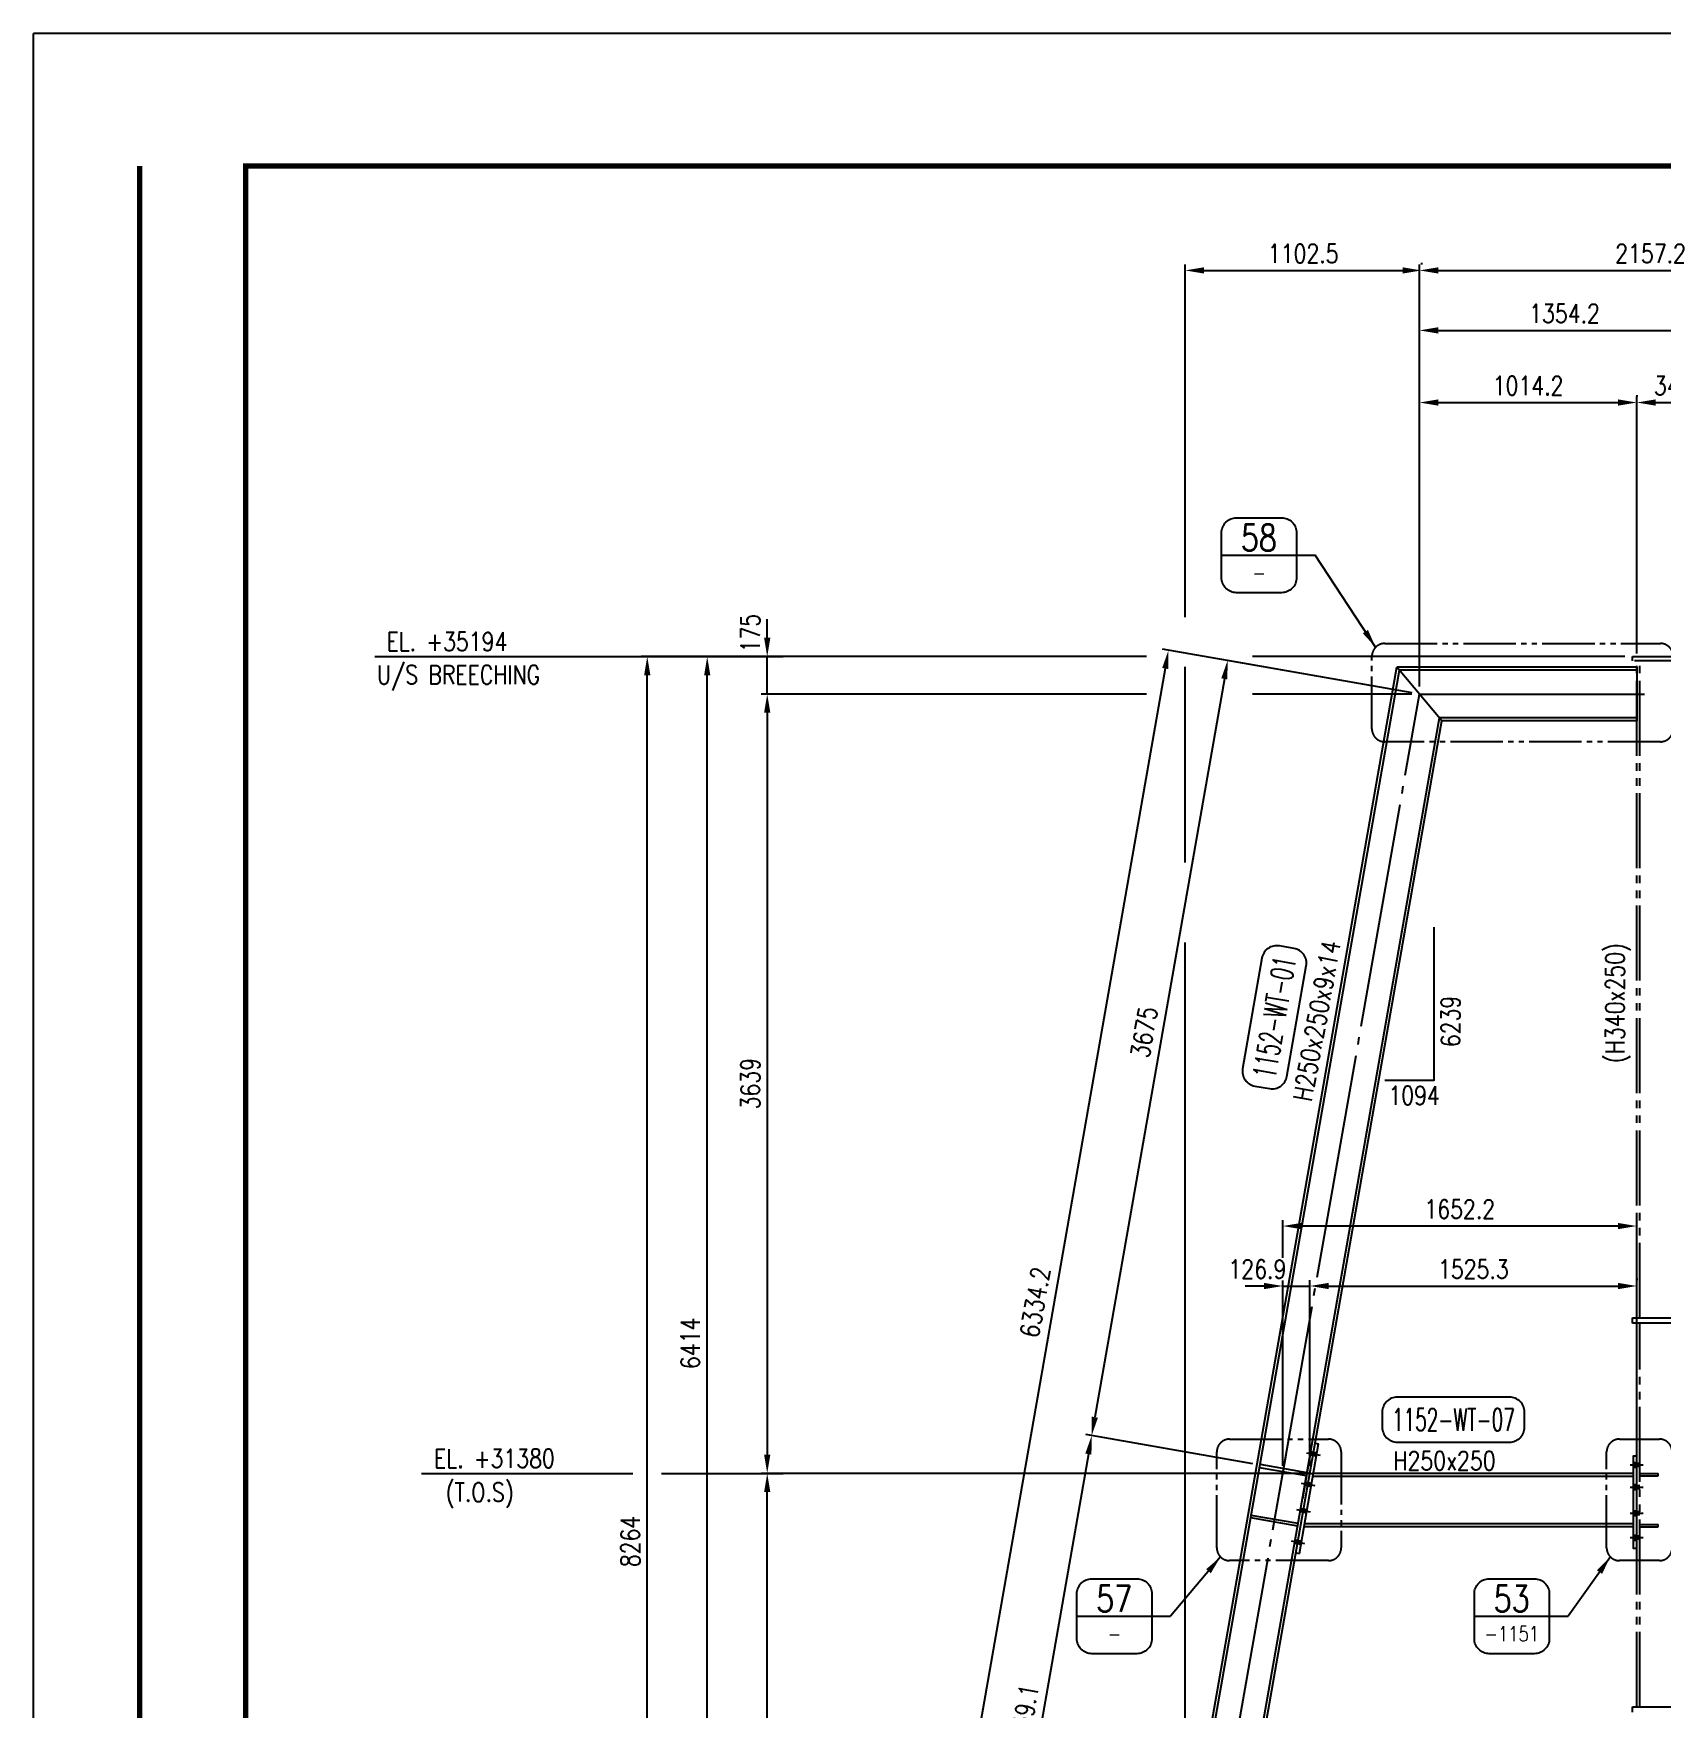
# Model space of a CAD drawing. Header units: millimetres. Extents: x 0 to 134087, y -49114 to 20834.
# Drawn here: x 62431 to 70035, y 13008 to 20834 of the extents above; entities that cross this region are included whole.
import ezdxf
from ezdxf.enums import TextEntityAlignment as Align

# ---------------------------------------------------------------- set-up
doc = ezdxf.new("R2010")
doc.units = ezdxf.units.MM
doc.header["$LTSCALE"] = 35
for name, pattern in [('JNK-CENTER', [34, 30, -1.5, 1, -1.5]), ('JNK-HIDDEN', [3, 2, -1]), ('JNK-PHANTOM', [15, 10, -1, 1, -1, 1, -1]), ('PH2', [15, 10, -1, 1, -1, 1, -1])]:
    doc.linetypes.add(name, pattern=pattern)
for name, color, linetype in [('CEN-R', 1, 'JNK-CENTER'), ('CON-G', 3, 'Continuous'), ('CON-W', 7, 'Continuous'), ('CON-Y', 2, 'Continuous'), ('det', 2, 'PH2'), ('Dim-W', 7, 'Continuous'), ('HID-Y', 2, 'JNK-HIDDEN'), ('PHA-M', 6, 'JNK-PHANTOM'), ('STL-OBJT', 7, 'Continuous')]:
    doc.layers.add(name, color=color, linetype=linetype)
doc.styles.add('SIMPLEX', font='simplex.shx', dxfattribs={"width": 0.8})
doc.dimstyles.new('DIM35', dxfattribs={"dimscale": 35, "dimtxt": 2.5, "dimasz": 2.5, "dimexe": 0.8, "dimexo": 1, "dimgap": 1, "dimtad": 1, "dimdec": 1, "dimdsep": 46, "dimtxsty": 'SIMPLEX', "dimcen": 0, "dimclrd": 7, "dimclre": 7, "dimclrt": 2, "dimadec": 1, "dimazin": 2, "dimtfac": 1, "dimtdec": 1, "dimtix": 1, "dimtmove": 2, "dimatfit": 2, "dimfxl": 1, "dimtfill": 1, "dimarcsym": 1})

# ---------------------------------------------------------------- blocks, each defined once
blk = doc.blocks.new('TITLE')
at = {"color": 7}
for p in [(841, 594.85), (0, 0)]:
    blk.add_line(p, (0, 594.85), dxfattribs=at)
at = {"color": 7, "const_width": 0.707}
for points in [[(14.15, 577.17), (14.15, 17.68)], [(823.32, 577.17), (27.94, 577.17)], [(28.29, 17.68), (28.29, 577.52)]]:
    blk.add_lwpolyline(points, dxfattribs=at)
blk = doc.blocks.new('*D682')
at = {"layer": 'DEFPOINTS', "color": 0, "transparency": 16777216}
for p in [(65855.8, 14110.5), (68425.8, 14110.5), (67601.6, 11510.5)]:
    blk.add_point(p, dxfattribs=at)
at = {"layer": 'Dim-W', "color": 7, "linetype": 'ByBlock', "lineweight": -2, "transparency": 16777216}
for p, q in [((68390.8, 14110.5), (65827.8, 14110.5)), ((65855.8, 11598), (65855.8, 14023)), ((67566.6, 11510.5), (65827.8, 11510.5))]:
    blk.add_line(p, q, dxfattribs=at)
at = {"layer": 'Dim-W', "color": 7, "transparency": 16777216}
for points in [[(65841.2, 14023), (65870.4, 14023), (65855.8, 14110.5)], [(65841.2, 11598), (65870.4, 11598), (65855.8, 11510.5)]]:
    blk.add_solid(points, dxfattribs=at)
at = {"layer": 'Dim-W', "color": 2, "transparency": 16777216, "insert": (65777, 12810.5), "char_height": 87.5, "attachment_point": 5, "rotation": 90, "style": 'SIMPLEX', "bg_fill": 3, "box_fill_scale": 1.1, "bg_fill_color": 256, "bg_fill_true_color": 13158600, "bg_fill_transparency": 0}
blk.add_mtext('2600', dxfattribs=at)
blk = doc.blocks.new('det-tag')
at = {"layer": 'CON-Y'}
blk.add_line((5, 0), (-5, 0), dxfattribs=at)
blk.add_lwpolyline([(-3, -5), (3, -5, 0.414214), (5, -3), (5, 3, 0.414214), (3, 5), (-3, 5, 0.414214), (-5, 3), (-5, -3, 0.414214)], format="xyb", close=True, dxfattribs=at)
at = {"layer": 'CON-G', "style": 'SIMPLEX', "width": 0.8}
blk.add_attdef('TAG', text='', height=3.5, dxfattribs=at).set_placement((0.02, 0.58), align=Align.CENTER)
at = {"layer": 'CON-Y', "style": 'SIMPLEX', "width": 0.8}
blk.add_attdef('-8888', text='', height=2, dxfattribs=at).set_placement((0, -3.34), align=Align.CENTER)
blk = doc.blocks.new('*D773')
at = {"color": 7, "linetype": 'ByBlock', "lineweight": -2, "transparency": 16777216}
for p, q in [((68900.4, 17784.5), (68900.4, 19755.5)), ((68987.9, 19727.5), (70970.1, 19727.5)), ((71057.6, 18434.1), (71057.6, 19532.9))]:
    blk.add_line(p, q, dxfattribs=at)
at = {"color": 7, "transparency": 16777216}
for points in [[(68987.9, 19742.1), (68987.9, 19712.9), (68900.4, 19727.5)], [(70970.1, 19742.1), (70970.1, 19712.9), (71057.6, 19727.5)]]:
    blk.add_solid(points, dxfattribs=at)
at = {"layer": 'DEFPOINTS', "color": 0, "transparency": 16777216}
for p in [(71057.6, 19727.5), (71057.6, 18399.1), (68900.4, 17749.5)]:
    blk.add_point(p, dxfattribs=at)
at = {"color": 2, "transparency": 16777216, "insert": (69979, 19806.3), "char_height": 87.5, "attachment_point": 5, "style": 'SIMPLEX', "bg_fill": 3, "box_fill_scale": 1.1, "bg_fill_color": 256, "bg_fill_true_color": 13158600, "bg_fill_transparency": 0}
blk.add_mtext('2157.2', dxfattribs=at)
blk = doc.blocks.new('*D774')
at = {"color": 7, "linetype": 'ByBlock', "lineweight": -2, "transparency": 16777216}
for p, q in [((67806.6, 18108.8), (67806.6, 19755.5)), ((67894.1, 19727.5), (68821.6, 19727.5)), ((68909.1, 19762.5), (68909.1, 19755.5)), ((67806.6, 16962.9), (67806.6, 17876.8)), ((67806.6, 11545.5), (67806.6, 16590.1))]:
    blk.add_line(p, q, dxfattribs=at)
at = {"color": 7, "transparency": 16777216}
for points in [[(67894.1, 19742.1), (67894.1, 19712.9), (67806.6, 19727.5)], [(68821.6, 19742.1), (68821.6, 19712.9), (68909.1, 19727.5)]]:
    blk.add_solid(points, dxfattribs=at)
at = {"layer": 'DEFPOINTS', "color": 0, "transparency": 16777216}
for p in [(68909.1, 19727.5), (68909.1, 19727.5), (67806.6, 11510.5)]:
    blk.add_point(p, dxfattribs=at)
at = {"color": 2, "transparency": 16777216, "insert": (68357.8, 19806.3), "char_height": 87.5, "attachment_point": 5, "style": 'SIMPLEX', "bg_fill": 3, "box_fill_scale": 1.1, "bg_fill_color": 256, "bg_fill_true_color": 13158600, "bg_fill_transparency": 0}
blk.add_mtext('1102.5', dxfattribs=at)
blk = doc.blocks.new('*D775')
at = {"color": 7, "linetype": 'ByBlock', "lineweight": -2, "transparency": 16777216}
for p, q in [((67626, 17924.5), (65547.8, 17924.5)), ((68744.9, 17924.5), (68120.6, 17924.5)), ((65575.8, 11598), (65575.8, 17837)), ((67531.6, 11510.5), (65547.8, 11510.5))]:
    blk.add_line(p, q, dxfattribs=at)
at = {"color": 7, "transparency": 16777216}
for points in [[(65561.2, 17837), (65590.4, 17837), (65575.8, 17924.5)], [(65561.2, 11598), (65590.4, 11598), (65575.8, 11510.5)]]:
    blk.add_solid(points, dxfattribs=at)
at = {"layer": 'DEFPOINTS', "color": 0, "transparency": 16777216}
for p in [(65575.8, 17924.5), (68779.9, 17924.5), (67566.6, 11510.5)]:
    blk.add_point(p, dxfattribs=at)
at = {"color": 2, "transparency": 16777216, "insert": (65497, 14717.5), "char_height": 87.5, "attachment_point": 5, "rotation": 90, "style": 'SIMPLEX', "bg_fill": 3, "box_fill_scale": 1.1, "bg_fill_color": 256, "bg_fill_true_color": 13158600, "bg_fill_transparency": 0}
blk.add_mtext('6414', dxfattribs=at)
blk = doc.blocks.new('*D776')
at = {"color": 7, "linetype": 'ByBlock', "lineweight": -2, "transparency": 16777216}
for p, q in [((67626, 17924.5), (65267.8, 17924.5)), ((68709.9, 17924.5), (68120.6, 17924.5)), ((65295.8, 9748), (65295.8, 17837)), ((66771.6, 9660.5), (65267.8, 9660.5))]:
    blk.add_line(p, q, dxfattribs=at)
at = {"color": 7, "transparency": 16777216}
for points in [[(65281.2, 17837), (65310.4, 17837), (65295.8, 17924.5)], [(65281.2, 9748), (65310.4, 9748), (65295.8, 9660.5)]]:
    blk.add_solid(points, dxfattribs=at)
at = {"layer": 'DEFPOINTS', "color": 0, "transparency": 16777216}
for p in [(65295.8, 17924.5), (68744.9, 17924.5), (66806.6, 9660.5)]:
    blk.add_point(p, dxfattribs=at)
at = {"color": 2, "transparency": 16777216, "insert": (65217, 13792.5), "char_height": 87.5, "attachment_point": 5, "rotation": 90, "style": 'SIMPLEX', "bg_fill": 3, "box_fill_scale": 1.1, "bg_fill_color": 256, "bg_fill_true_color": 13158600, "bg_fill_transparency": 0}
blk.add_mtext('8264', dxfattribs=at)
blk = doc.blocks.new('DUCT-TAG')
at = {"layer": 'CON-G'}
blk.add_lwpolyline([(-9.49, -1), (-9.49, 1, -0.414214), (-7.49, 3), (7.49, 3, -0.414214), (9.49, 1), (9.49, -1, -0.414214), (7.49, -3), (-7.49, -3, -0.414214)], format="xyb", close=True, dxfattribs=at)
at = {"layer": 'CON-G', "style": 'SIMPLEX', "width": 1.246304}
blk.add_attdef('NAME', text='', height=3, dxfattribs=at).set_placement((-8.19, -1.5), (8.19, -1.5), align=Align.FIT)
at = {"layer": 'CON-Y', "style": 'SIMPLEX'}
blk.add_attdef('ELEVATION', text='', height=2, dxfattribs=at).set_placement((0, -6.02), align=Align.CENTER)
blk = doc.blocks.new('*D704')
at = {"color": 7, "linetype": 'ByBlock', "lineweight": -2, "transparency": 16777216}
for p, q in [((68900.4, 17784.5), (68900.4, 19475.5)), ((68987.9, 19447.5), (70167.1, 19447.5)), ((70254.6, 17988.1), (70254.6, 19475.5))]:
    blk.add_line(p, q, dxfattribs=at)
at = {"color": 7, "transparency": 16777216}
for points in [[(68987.9, 19462.1), (68987.9, 19432.9), (68900.4, 19447.5)], [(70167.1, 19462.1), (70167.1, 19432.9), (70254.6, 19447.5)]]:
    blk.add_solid(points, dxfattribs=at)
at = {"layer": 'DEFPOINTS', "color": 0, "transparency": 16777216}
for p in [(70254.6, 19447.5), (70254.6, 17953.1), (68900.4, 17749.5)]:
    blk.add_point(p, dxfattribs=at)
at = {"color": 2, "transparency": 16777216, "insert": (69577.5, 19526.3), "char_height": 87.5, "attachment_point": 5, "style": 'SIMPLEX', "bg_fill": 3, "box_fill_scale": 1.1, "bg_fill_color": 256, "bg_fill_true_color": 13158600, "bg_fill_transparency": 0}
blk.add_mtext('1354.2', dxfattribs=at)
blk = doc.blocks.new('*D705')
at = {"color": 7, "linetype": 'ByBlock', "lineweight": -2, "transparency": 16777216}
for p, q in [((69914.6, 17939.5), (69914.6, 19138.7)), ((70002.1, 19110.7), (70167.1, 19110.7)), ((70254.6, 19145.7), (70254.6, 19138.7))]:
    blk.add_line(p, q, dxfattribs=at)
at = {"color": 7, "transparency": 16777216}
for points in [[(70002.1, 19125.3), (70002.1, 19096.1), (69914.6, 19110.7)], [(70167.1, 19125.3), (70167.1, 19096.1), (70254.6, 19110.7)]]:
    blk.add_solid(points, dxfattribs=at)
at = {"layer": 'DEFPOINTS', "color": 0, "transparency": 16777216}
for p in [(70254.6, 19110.7), (70254.6, 19110.7), (69914.6, 17904.5)]:
    blk.add_point(p, dxfattribs=at)
at = {"color": 2, "transparency": 16777216, "insert": (70084.6, 19189.5), "char_height": 87.5, "attachment_point": 5, "style": 'SIMPLEX', "bg_fill": 3, "box_fill_scale": 1.1, "bg_fill_color": 256, "bg_fill_true_color": 13158600, "bg_fill_transparency": 0}
blk.add_mtext('340', dxfattribs=at)
blk = doc.blocks.new('*D706')
at = {"color": 7, "linetype": 'ByBlock', "lineweight": -2, "transparency": 16777216}
for p, q in [((68900.4, 17784.5), (68900.4, 19138.7)), ((68987.9, 19110.7), (69827.1, 19110.7)), ((69914.6, 19145.7), (69914.6, 19138.7))]:
    blk.add_line(p, q, dxfattribs=at)
at = {"color": 7, "transparency": 16777216}
for points in [[(68987.9, 19125.3), (68987.9, 19096.1), (68900.4, 19110.7)], [(69827.1, 19125.3), (69827.1, 19096.1), (69914.6, 19110.7)]]:
    blk.add_solid(points, dxfattribs=at)
at = {"layer": 'DEFPOINTS', "color": 0, "transparency": 16777216}
for p in [(69914.6, 19110.7), (69914.6, 19110.7), (68900.4, 17749.5)]:
    blk.add_point(p, dxfattribs=at)
at = {"color": 2, "transparency": 16777216, "insert": (69407.5, 19189.5), "char_height": 87.5, "attachment_point": 5, "style": 'SIMPLEX', "bg_fill": 3, "box_fill_scale": 1.1, "bg_fill_color": 256, "bg_fill_true_color": 13158600, "bg_fill_transparency": 0}
blk.add_mtext('1014.2', dxfattribs=at)
blk = doc.blocks.new('*D710')
at = {"color": 7, "linetype": 'ByBlock', "lineweight": -2, "transparency": 16777216}
for p, q in [((68865.9, 17755.6), (67701.3, 17959.7)), ((67713.8, 17868.7), (66650.2, 11802.1)), ((67772.1, 11516.6), (66607.5, 11720.7))]:
    blk.add_line(p, q, dxfattribs=at)
at = {"color": 7, "transparency": 16777216}
for points in [[(67699.4, 17871.2), (67728.1, 17866.2), (67728.9, 17954.9)], [(66635.8, 11804.6), (66664.6, 11799.6), (66635.1, 11715.9)]]:
    blk.add_solid(points, dxfattribs=at)
at = {"layer": 'DEFPOINTS', "color": 0, "transparency": 16777216}
for p in [(68900.4, 17749.5), (66635.1, 11715.9), (67806.6, 11510.5)]:
    blk.add_point(p, dxfattribs=at)
at = {"color": 2, "transparency": 16777216, "insert": (67106.7, 14909.6), "char_height": 87.5, "attachment_point": 5, "rotation": 80.05635, "style": 'SIMPLEX', "bg_fill": 3, "box_fill_scale": 1.1, "bg_fill_color": 256, "bg_fill_true_color": 13158600, "bg_fill_transparency": 0}
blk.add_mtext('6334.2', dxfattribs=at)
blk = doc.blocks.new('*D711')
at = {"color": 7, "linetype": 'ByBlock', "lineweight": -2, "transparency": 16777216}
for p, q in [((68121.9, 14154.9), (67342.5, 14291.5)), ((67355, 14200.5), (66926, 11753.7)), ((67167.8, 11622.5), (66883.3, 11672.4))]:
    blk.add_line(p, q, dxfattribs=at)
at = {"color": 7, "transparency": 16777216}
for points in [[(67340.6, 14203), (67369.3, 14198), (67370.1, 14286.7)], [(66911.6, 11756.2), (66940.4, 11751.2), (66910.9, 11667.5)]]:
    blk.add_solid(points, dxfattribs=at)
at = {"layer": 'DEFPOINTS', "color": 0, "transparency": 16777216}
for p in [(68156.4, 14148.9), (66910.9, 11667.5), (67202.3, 11616.5)]:
    blk.add_point(p, dxfattribs=at)
at = {"color": 2, "transparency": 16777216, "insert": (67051.7, 12962), "char_height": 87.5, "attachment_point": 5, "rotation": 80.05635, "style": 'SIMPLEX', "bg_fill": 3, "box_fill_scale": 1.1, "bg_fill_color": 256, "bg_fill_true_color": 13158600, "bg_fill_transparency": 0}
blk.add_mtext('2659.1', dxfattribs=at)
blk = doc.blocks.new('*D712')
at = {"color": 7, "linetype": 'ByBlock', "lineweight": -2, "transparency": 16777216}
for p, q in [((68865.9, 17755.6), (67977.1, 17911.4)), ((67989.6, 17820.4), (67385.2, 14372.9)), ((68087.5, 14160.9), (67342.5, 14291.5))]:
    blk.add_line(p, q, dxfattribs=at)
at = {"color": 7, "transparency": 16777216}
for points in [[(67975.2, 17822.9), (68003.9, 17817.8), (68004.7, 17906.5)], [(67370.8, 14375.4), (67399.5, 14370.4), (67370.1, 14286.7)]]:
    blk.add_solid(points, dxfattribs=at)
at = {"layer": 'DEFPOINTS', "color": 0, "transparency": 16777216}
for p in [(68900.4, 17749.5), (67370.1, 14286.7), (68121.9, 14154.9)]:
    blk.add_point(p, dxfattribs=at)
at = {"color": 2, "transparency": 16777216, "insert": (67615.1, 16170.5), "char_height": 87.5, "attachment_point": 5, "rotation": 80.05635, "style": 'SIMPLEX', "bg_fill": 3, "box_fill_scale": 1.1, "bg_fill_color": 256, "bg_fill_true_color": 13158600, "bg_fill_transparency": 0}
blk.add_mtext('3675', dxfattribs=at)
blk = doc.blocks.new('A$C26C762BA')
at = {"layer": 'CEN-R'}
for p, q in [((-53, 140), (162, 140)), ((-53, -224), (162, -224)), ((-53, -651), (162, -651)), ((-53, -1050), (162, -1050))]:
    blk.add_line(p, q, dxfattribs=at)
at = {"layer": 'CON-G'}
blk.add_line((0, 0), (-815, 0), dxfattribs=at)
blk.add_lwpolyline([(56, 280), (0, 280), (0, -1225), (56, -1225)], close=True, dxfattribs=at)
at = {"layer": 'Dim-W', "const_width": 80.5}
for points in [[(0, 140), (108, 140)], [(0, -224), (108, -224)], [(0, -651), (108, -651)], [(0, -1050), (108, -1050)]]:
    blk.add_lwpolyline(points, dxfattribs=at)
at = {"layer": 'HID-Y'}
for p, q in [((0, 180), (108, 180)), ((0, 100), (108, 100)), ((0, -184), (108, -184)), ((0, -264), (108, -264)), ((0, -611), (108, -611)), ((0, -691), (108, -691)), ((0, -1010), (108, -1010)), ((0, -1090), (108, -1090))]:
    blk.add_line(p, q, dxfattribs=at)
blk = doc.blocks.new('A$C291C6072')
for q in [(-48, 8), (52, 0)]:
    blk.add_line((0, 0), q)
at = {"layer": 'CEN-R'}
for p, q in [((-55, 338), (165, 300)), ((-142, -160), (78, -198)), ((-218, -590), (2, -629)), ((-308, -1105), (-88, -1144))]:
    blk.add_line(p, q, dxfattribs=at)
at = {"layer": 'CON-G'}
for p, q in [((-172, -1307), (141, 481)), ((10, 340), (-123, -418)), ((86, 491), (141, 481)), ((-227, -1297), (-172, -1307))]:
    blk.add_line(p, q, dxfattribs=at)
at = {"layer": 'Dim-W', "const_width": 80.5}
for points in [[(111, 309), (8, 327)], [(24, -189), (-80, -170)], [(-52, -620), (-155, -601)], [(-142, -1134), (-245, -1116)]]:
    blk.add_lwpolyline(points, dxfattribs=at)
blk = doc.blocks.new('*D716')
at = {"color": 7, "linetype": 'ByBlock', "lineweight": -2, "transparency": 16777216}
for p, q in [((68262.4, 14145.5), (68262.4, 15293.3)), ((69827.1, 15265.3), (68349.9, 15265.3)), ((69914.6, 14180.5), (69914.6, 15293.3))]:
    blk.add_line(p, q, dxfattribs=at)
at = {"color": 7, "transparency": 16777216}
for points in [[(68349.9, 15279.9), (68349.9, 15250.7), (68262.4, 15265.3)], [(69827.1, 15279.9), (69827.1, 15250.7), (69914.6, 15265.3)]]:
    blk.add_solid(points, dxfattribs=at)
at = {"layer": 'DEFPOINTS', "color": 0, "transparency": 16777216}
for p in [(68262.4, 15265.3), (68262.4, 14110.5), (69914.6, 14145.5)]:
    blk.add_point(p, dxfattribs=at)
at = {"color": 2, "transparency": 16777216, "insert": (69088.5, 15344.1), "char_height": 87.5, "attachment_point": 5, "style": 'SIMPLEX', "bg_fill": 3, "box_fill_scale": 1.1, "bg_fill_color": 256, "bg_fill_true_color": 13158600, "bg_fill_transparency": 0}
blk.add_mtext('1652.2', dxfattribs=at)
blk = doc.blocks.new('*D717')
at = {"color": 7, "linetype": 'ByBlock', "lineweight": -2, "transparency": 16777216}
for p, q in [((68174.9, 14985.3), (68087.4, 14985.3)), ((68262.4, 14145.5), (68262.4, 15013.3)), ((68389.3, 14145.5), (68389.3, 15013.3)), ((68476.8, 14985.3), (68564.3, 14985.3))]:
    blk.add_line(p, q, dxfattribs=at)
at = {"color": 7, "transparency": 16777216}
blk.add_solid([(68476.8, 14999.9), (68476.8, 14970.7), (68389.3, 14985.3)], dxfattribs=at)
at = {"layer": 'DEFPOINTS', "color": 0, "transparency": 16777216}
for p in [(68389.3, 14985.3), (68262.4, 14110.5), (68389.3, 14110.5)]:
    blk.add_point(p, dxfattribs=at)
at = {"color": 2, "transparency": 16777216, "insert": (68143.8, 15064.1), "char_height": 87.5, "attachment_point": 5, "style": 'SIMPLEX', "bg_fill": 3, "box_fill_scale": 1.1, "bg_fill_color": 256, "bg_fill_true_color": 13158600, "bg_fill_transparency": 0}
blk.add_mtext('126.9', dxfattribs=at)
at = {"color": 7, "linetype": 'ByBlock', "lineweight": -2, "transparency": 16777216}
blk.add_line((68262.4, 14985.3), (68389.3, 14985.3), dxfattribs=at)
at = {"color": 7, "transparency": 16777216}
blk.add_solid([(68174.9, 14999.9), (68174.9, 14970.7), (68262.4, 14985.3)], dxfattribs=at)
blk = doc.blocks.new('*D718')
at = {"color": 7, "linetype": 'ByBlock', "lineweight": -2, "transparency": 16777216}
for p, q in [((68389.3, 14145.5), (68389.3, 15013.3)), ((68476.8, 14985.3), (69827.1, 14985.3)), ((69914.6, 15020.3), (69914.6, 15013.3))]:
    blk.add_line(p, q, dxfattribs=at)
at = {"color": 7, "transparency": 16777216}
for points in [[(68476.8, 14999.9), (68476.8, 14970.7), (68389.3, 14985.3)], [(69827.1, 14999.9), (69827.1, 14970.7), (69914.6, 14985.3)]]:
    blk.add_solid(points, dxfattribs=at)
at = {"layer": 'DEFPOINTS', "color": 0, "transparency": 16777216}
for p in [(69914.6, 14985.3), (69914.6, 14985.3), (68389.3, 14110.5)]:
    blk.add_point(p, dxfattribs=at)
at = {"color": 2, "transparency": 16777216, "insert": (69151.9, 15064.1), "char_height": 87.5, "attachment_point": 5, "style": 'SIMPLEX', "bg_fill": 3, "box_fill_scale": 1.1, "bg_fill_color": 256, "bg_fill_true_color": 13158600, "bg_fill_transparency": 0}
blk.add_mtext('1525.3', dxfattribs=at)
blk = doc.blocks.new('*D777')
at = {"color": 7, "linetype": 'ByBlock', "lineweight": -2, "transparency": 16777216}
for p, q in [((67626, 17749.5), (65827.8, 17749.5)), ((68865.4, 17749.5), (68120.6, 17749.5)), ((65855.8, 17662), (65855.8, 14198)), ((65820.8, 14110.5), (65827.8, 14110.5))]:
    blk.add_line(p, q, dxfattribs=at)
at = {"color": 7, "transparency": 16777216}
for points in [[(65841.2, 17662), (65870.4, 17662), (65855.8, 17749.5)], [(65841.2, 14198), (65870.4, 14198), (65855.8, 14110.5)]]:
    blk.add_solid(points, dxfattribs=at)
at = {"layer": 'DEFPOINTS', "color": 0, "transparency": 16777216}
for p in [(68900.4, 17749.5), (65855.8, 14110.5), (65855.8, 14110.5)]:
    blk.add_point(p, dxfattribs=at)
at = {"color": 2, "transparency": 16777216, "insert": (65777, 15930), "char_height": 87.5, "attachment_point": 5, "rotation": 90, "style": 'SIMPLEX', "bg_fill": 3, "box_fill_scale": 1.1, "bg_fill_color": 256, "bg_fill_true_color": 13158600, "bg_fill_transparency": 0}
blk.add_mtext('3639', dxfattribs=at)
blk = doc.blocks.new('*D778')
at = {"color": 7, "linetype": 'ByBlock', "lineweight": -2, "transparency": 16777216}
for p, q in [((65855.8, 18012), (65855.8, 18099.5)), ((67626, 17924.5), (65827.8, 17924.5)), ((69859.6, 17924.5), (68120.6, 17924.5)), ((67626, 17749.5), (65827.8, 17749.5)), ((68865.4, 17749.5), (68120.6, 17749.5)), ((65855.8, 17662), (65855.8, 17574.5))]:
    blk.add_line(p, q, dxfattribs=at)
at = {"color": 7, "transparency": 16777216}
blk.add_solid([(65841.2, 17662), (65870.4, 17662), (65855.8, 17749.5)], dxfattribs=at)
at = {"layer": 'DEFPOINTS', "color": 0, "transparency": 16777216}
for p in [(69894.6, 17924.5), (68900.4, 17749.5)]:
    blk.add_point(p, dxfattribs=at)
at = {"color": 2, "transparency": 16777216, "insert": (65777, 18033.9), "char_height": 87.5, "attachment_point": 5, "rotation": 90, "style": 'SIMPLEX', "bg_fill": 3, "box_fill_scale": 1.1, "bg_fill_color": 256, "bg_fill_true_color": 13158600, "bg_fill_transparency": 0}
blk.add_mtext('175', dxfattribs=at)
at = {"color": 7, "linetype": 'ByBlock', "lineweight": -2, "transparency": 16777216}
blk.add_line((65855.8, 17749.5), (65855.8, 17924.5), dxfattribs=at)
at = {"color": 7, "transparency": 16777216}
blk.add_solid([(65841.2, 18012), (65870.4, 18012), (65855.8, 17924.5)], dxfattribs=at)
at = {"layer": 'DEFPOINTS', "color": 0, "transparency": 16777216}
blk.add_point((65855.8, 17924.5), dxfattribs=at)
blk = doc.blocks.new('A$C3FE727CB')
at = {"layer": 'PHA-M'}
for p, q in [((-1163, 8264), (-803, 8264)), ((-1163, 8244), (-1163, 8264)), ((-803, 8244), (-1163, 8244)), ((-1143, 5176), (-1143, 8244)), ((-1129, 5176), (-1129, 8244)), ((-1103, 8264), (1143, 8264)), ((-1163, 5151), (-1163, 5176)), ((-1163, 5176), (-803, 5176)), ((-878, 5151), (-1163, 5151)), ((-1143, 3360), (-1143, 5151)), ((-1129, 3360), (-1129, 5151)), ((-1163, 3360), (-803, 3360)), ((-1163, 3335), (-1163, 3360))]:
    blk.add_line(p, q, dxfattribs=at)

msp = doc.modelspace()

# ---------------------------------------------------------------- linework, layer by layer
at = {"layer": 'CON-G'}
for p, q in [((69914.5727, 17638.5162), (68993.584, 17638.5162)), ((69914.5727, 17624.5162), (69005.3431, 17624.5162))]:
    msp.add_line(p, q, dxfattribs=at)
at = {"layer": 'det', "ltscale": 0.7}
msp.add_lwpolyline([(69773.8885, 13763.1117), (69773.8885, 14210.4, -0.414213562), (69833.8885, 14270.4), (70019.986, 14270.4, -0.414213562), (70079.986, 14210.4), (70079.986, 13763.1117, -0.414213562), (70019.986, 13703.1117), (69833.8885, 13703.1117, -0.414213562)], format="xyb", close=True, dxfattribs=at)
at = {"layer": 'Dim-W'}
for p, q in [((64024.4551, 17924.5162), (65929.9008, 17924.5162)), ((64242.7694, 14110.5162), (65228.93, 14110.5162))]:
    msp.add_line(p, q, dxfattribs=at)
at = {"layer": 'PHA-M'}
for p, q in [((70014.5727, 14098.5162), (70014.5727, 14110.5162)), ((69928.5727, 13872.5162), (70014.5727, 13872.5162)), ((69928.5727, 13860.5162), (70014.5727, 13860.5162)), ((70014.5727, 13860.5162), (70014.5727, 13872.5162))]:
    msp.add_line(p, q, dxfattribs=at)
at = {"layer": 'STL-OBJT'}
msp.add_line((69506.4256, 13443.3947), (69593.9256, 13443.3947), dxfattribs=at)

# ---------------------------------------------------------------- block references
at = {"linetype": 'ByBlock', "xscale": 34.99999999649994, "yscale": 34.99999999649994, "zscale": 34.99999999649994}
msp.add_blockref('TITLE', (62431.2031, 13.8326), dxfattribs=at)
at = {"xscale": 0.2857142857142857, "yscale": 0.2857142857142857, "zscale": 0.2857142857142857}
msp.add_blockref('A$C26C762BA', (69898.5727, 14110.5162), dxfattribs=at)
at = {"layer": 'STL-OBJT'}
ref = msp.add_blockref('det-tag', (69331.4256, 13443.3947), dxfattribs=dict(at, xscale=-35, yscale=35, zscale=35))
ref.add_attrib('TAG', '53', dxfattribs={"layer": 'CON-G', "height": 122.5, "style": 'SIMPLEX', "width": 0.8}).set_placement((69330.6089, 13463.6947), align=Align.CENTER)
ref.add_attrib('-8888', '-1151', dxfattribs={"layer": 'CON-Y', "height": 70, "style": 'SIMPLEX', "width": 0.8}).set_placement((69331.4256, 13326.4947), align=Align.CENTER)

# ---------------------------------------------------------------- texts
at = {"layer": 'CON-W', "color": 2, "style": 'SIMPLEX', "width": 0.8}
msp.add_text('(H340x250)', height=87.5, rotation=90, dxfattribs=at).set_placement((69856.6702, 16306.7643, 0), align=Align.CENTER)
at = {"layer": 'CON-Y', "style": 'SIMPLEX', "width": 0.8}
for s, p in [('EL. +35194', (64078.8537, 17950.6281)), ('U/S BREECHING', (64034.1552, 17795.7339)), ('EL. +31380', (64300.5013, 14136.6281)), ('H250x250', (68778.665, 14125.6985)), ('(T.O.S)', (64354.8879, 13978.6327))]:
    msp.add_text(s, height=87.5, dxfattribs=at).set_placement(p)
for s, rotation, p in [('H250x250x9x14', 79.56707195, (68395.1155, 15843.348)), ('6239', 90, (69089.2629, 16100.6028))]:
    msp.add_text(s, height=87.5, rotation=rotation, dxfattribs=at).set_placement(p)

# ---------------------------------------------------------------- leaders
at = {"layer": 'CON-W'}
msp.add_leader([(69791.4621, 13720.6853), (69593.9256, 13443.3947)], dimstyle='DIM35', override={"dimgap": 1, "dimtad": 0}, dxfattribs=at)

# ---------------------------------------------------------------- next in the draw order: dimensions: what is measured, and where the dimension line sits
at = {"layer": 'Dim-W'}
dim = msp.add_linear_dim(base=(65855.7999, 14110.5162), p1=(67601.5727, 11510.5162), p2=(68425.7536, 14110.5162), angle=90, dimstyle='DIM35', dxfattribs=at)
dim.commit()
dim.dimension.update_dxf_attribs({"geometry": '*D682', "text_midpoint": (65777.0499, 12810.5162)})

# ---------------------------------------------------------------- next in the draw order: linework, layer by layer
at = {"layer": 'CEN-R'}
msp.add_line((67806.5727, 11510.5162), (68900.3509, 17749.5162), dxfattribs=at)
at = {"layer": 'CON-G'}
for p, q in [((67682.4713, 11526.5162), (68795.3586, 17874.5162)), ((67696.6848, 11526.5162), (68807.1177, 17860.5162)), ((67922.0706, 11526.5162), (68993.584, 17638.5162)), ((67936.2841, 11526.5162), (69005.3431, 17624.5162)), ((69898.5727, 14096.5162), (68405.1132, 14096.5162)), ((69898.5727, 14110.5162), (68407.5675, 14110.5162)), ((69898.5727, 13860.5162), (68363.7393, 13860.5162)), ((69898.5727, 13874.5162), (68366.1937, 13874.5162))]:
    msp.add_line(p, q, dxfattribs=at)
at = {"layer": 'det', "ltscale": 0.7}
msp.add_lwpolyline([(67954.1724, 13763.1117), (67954.1724, 14210.4, -0.414213562), (68014.1724, 14270.4), (68475.1453, 14270.4, -0.414213562), (68535.1453, 14210.4), (68535.1453, 13763.1117, -0.414213562), (68475.1453, 13703.1117), (68014.1724, 13703.1117, -0.414213562)], format="xyb", close=True, dxfattribs=at)
at = {"layer": 'Dim-W'}
msp.add_line((65362.6699, 14110.5162), (65929.9008, 14110.5162), dxfattribs=at)

# ---------------------------------------------------------------- next in the draw order: dimensions: what is measured, and where the dimension line sits
dim = msp.add_linear_dim(base=(71057.5727, 19727.5242), p1=(68900.3509, 17749.5162), p2=(71057.5727, 18399.0732), dimstyle='DIM35')
dim.commit()
dim.dimension.update_dxf_attribs({"geometry": '*D773', "text_midpoint": (69978.9618, 19806.2742)})

# ---------------------------------------------------------------- next in the draw order: dimensions: what is measured, and where the dimension line sits
dim = msp.add_linear_dim(base=(68909.1165, 19727.5242), p1=(67806.5727, 11510.5162), p2=(68909.1165, 19727.5242), dimstyle='DIM35')
dim.commit()
dim.dimension.update_dxf_attribs({"geometry": '*D774', "text_midpoint": (68357.8446, 19806.2742)})

# ---------------------------------------------------------------- next in the draw order: linework, layer by layer
at = {"layer": 'STL-OBJT'}
msp.add_line((68326.5387, 18397.6567), (68414.0387, 18397.6567), dxfattribs=at)

# ---------------------------------------------------------------- next in the draw order: block references
ref = msp.add_blockref('det-tag', (68151.5387, 18397.6567), dxfattribs=dict(at, xscale=-35, yscale=35, zscale=35))
ref.add_attrib('TAG', '58', dxfattribs={"layer": 'CON-G', "height": 122.5, "style": 'SIMPLEX', "width": 0.8}).set_placement((68150.722, 18417.9567), align=Align.CENTER)
ref.add_attrib('-8888', '-', dxfattribs={"layer": 'CON-Y', "height": 70, "style": 'SIMPLEX', "width": 0.8}).set_placement((68151.5387, 18280.7567), align=Align.CENTER)

# ---------------------------------------------------------------- next in the draw order: dimensions: what is measured, and where the dimension line sits
dim = msp.add_linear_dim(base=(70254.5727, 19447.5242), p1=(68900.3509, 17749.5162), p2=(70254.5727, 17953.103), dimstyle='DIM35')
dim.commit()
dim.dimension.update_dxf_attribs({"geometry": '*D704', "text_midpoint": (69577.4618, 19526.2742)})
dim = msp.add_linear_dim(base=(65575.7999, 17924.5162), p1=(67566.5727, 11510.5162), p2=(68779.9357, 17924.5162), angle=90, dimstyle='DIM35')
dim.commit()
dim.dimension.update_dxf_attribs({"geometry": '*D775', "text_midpoint": (65497.0499, 14717.5162)})

# ---------------------------------------------------------------- next in the draw order: dimensions: what is measured, and where the dimension line sits
dim = msp.add_linear_dim(base=(70254.5727, 19110.7109), p1=(69914.5727, 17904.5162), p2=(70254.5727, 19110.7109), dimstyle='DIM35')
dim.commit()
dim.dimension.update_dxf_attribs({"geometry": '*D705', "text_midpoint": (70084.5727, 19189.4609)})
dim = msp.add_linear_dim(base=(65295.7999, 17924.5162), p1=(66806.5727, 9660.5162), p2=(68744.9357, 17924.5162), angle=90, dimstyle='DIM35')
dim.commit()
dim.dimension.update_dxf_attribs({"geometry": '*D776', "text_midpoint": (65217.0499, 13792.5162)})

# ---------------------------------------------------------------- next in the draw order: linework, layer by layer
msp.add_line((67651.3438, 13443.3947), (67738.8438, 13443.3947), dxfattribs=at)

# ---------------------------------------------------------------- next in the draw order: block references
at = {"layer": 'CON-W'}
ref = msp.add_blockref('DUCT-TAG', (68223.374, 16240.2482), dxfattribs=dict(at, xscale=-35, yscale=35, zscale=35, rotation=80.05635145401685))
ref.add_attrib('NAME', '1152-WT-01', dxfattribs={"layer": 'CON-G', "height": 105, "rotation": 80.05635145, "style": 'SIMPLEX', "width": 0.600314}).set_placement((68225.5867, 15948.8386), (68324.5839, 16513.5265), align=Align.FIT)
ref = msp.add_blockref('DUCT-TAG', (69058.6025, 14361.4114), dxfattribs=dict(at, xscale=-35, yscale=35, zscale=35))
ref.add_attrib('NAME', '1152-WT-07', dxfattribs={"layer": 'CON-G', "height": 105, "style": 'SIMPLEX', "width": 0.5733}).set_placement((68771.9525, 14308.9114), (69345.2525, 14308.9114), align=Align.FIT)
at = {"layer": 'STL-OBJT'}
ref = msp.add_blockref('det-tag', (67476.3438, 13443.3947), dxfattribs=dict(at, xscale=-35, yscale=35, zscale=35))
ref.add_attrib('TAG', '57', dxfattribs={"layer": 'CON-G', "height": 122.5, "style": 'SIMPLEX', "width": 0.8}).set_placement((67475.5271, 13463.6947), align=Align.CENTER)
ref.add_attrib('-8888', '-', dxfattribs={"layer": 'CON-Y', "height": 70, "style": 'SIMPLEX', "width": 0.8}).set_placement((67476.3438, 13326.4947), align=Align.CENTER)

# ---------------------------------------------------------------- next in the draw order: dimensions: what is measured, and where the dimension line sits
dim = msp.add_linear_dim(base=(69914.5727, 19110.7109), p1=(68900.3509, 17749.5162), p2=(69914.5727, 19110.7109), dimstyle='DIM35')
dim.commit()
dim.dimension.update_dxf_attribs({"geometry": '*D706', "text_midpoint": (69407.4618, 19189.4609)})

# ---------------------------------------------------------------- next in the draw order: leaders
at = {"layer": 'CON-W'}
msp.add_leader([(67971.746, 13720.6853), (67738.8438, 13443.3947)], dimstyle='DIM35', override={"dimgap": 1, "dimtad": 0}, dxfattribs=at)

# ---------------------------------------------------------------- next in the draw order: dimensions: what is measured, and where the dimension line sits
dim = msp.add_linear_dim(base=(66635.1045, 11715.8899), p1=(68900.3509, 17749.5162), p2=(67806.5727, 11510.5162), angle=80.05635145, dimstyle='DIM35')
dim.commit()
dim.dimension.update_dxf_attribs({"geometry": '*D710', "text_midpoint": (67106.6849, 14909.5842), "dimtype": 160})

# ---------------------------------------------------------------- next in the draw order: linework, layer by layer
msp.add_line((68389.2931, 14110.5162), (68262.3866, 14110.5162))

# ---------------------------------------------------------------- next in the draw order: dimensions: what is measured, and where the dimension line sits
dim = msp.add_linear_dim(base=(66910.8984, 11667.5396), p1=(68156.4144, 14148.8511), p2=(67202.2507, 11616.4617), angle=80.05635145, dimstyle='DIM35')
dim.commit()
dim.dimension.update_dxf_attribs({"geometry": '*D711', "text_midpoint": (67051.7437, 12962.0268), "dimtype": 160})

# ---------------------------------------------------------------- next in the draw order: leaders
msp.add_leader([(68695.8188, 17967.87), (68414.0387, 18397.6567)], dimstyle='DIM35', override={"dimgap": 1, "dimtad": 0}, dxfattribs=at)

# ---------------------------------------------------------------- next in the draw order: linework, layer by layer
at = {"layer": 'CON-G'}
for p, q in [((68331.9096, 13864.2714), (68113.2445, 13902.6063)), ((68333.9817, 13876.0912), (68115.3166, 13914.426))]:
    msp.add_line(p, q, dxfattribs=at)

# ---------------------------------------------------------------- next in the draw order: dimensions: what is measured, and where the dimension line sits
dim = msp.add_linear_dim(base=(67370.0726, 14286.707), p1=(68900.3509, 17749.5162), p2=(68121.9401, 14154.8948), angle=80.05635145, dimstyle='DIM35')
dim.commit()
dim.dimension.update_dxf_attribs({"geometry": '*D712', "text_midpoint": (67615.1212, 16170.4777), "dimtype": 160})

# ---------------------------------------------------------------- next in the draw order: linework, layer by layer
msp.add_lwpolyline([(68738.9281, 15947.2008), (68968.2601, 15947.2008), (68968.2601, 16661.5002)])
at = {"layer": 'CEN-R'}
for p, q in [((68900.3509, 17749.5162), (69963.4271, 17749.5162)), ((68216.2647, 13847.4332, 0), (68277.4357, 14196.357, 0))]:
    msp.add_line(p, q, dxfattribs=at)
at = {"layer": 'CON-G'}
for p, q in [((69914.5727, 17874.5162), (68795.3586, 17874.5162)), ((69005.3431, 17624.5162), (68795.3586, 17874.5162)), ((69914.5727, 17860.5162), (68807.1177, 17860.5162)), ((68373.0074, 14098.6965), (68154.3422, 14137.0313)), ((68375.5033, 14112.9337), (68156.8382, 14151.2686))]:
    msp.add_line(p, q, dxfattribs=at)
at = {"layer": 'det', "ltscale": 0.7}
msp.add_lwpolyline([(68678.2452, 17586.8584), (68678.2452, 17925.4436, -0.414213562), (68738.2452, 17985.4436), (70024.9005, 17985.4436, -0.414213562), (70084.9005, 17925.4436), (70084.9005, 17586.8584, -0.414213562), (70024.9005, 17526.8584), (68738.2452, 17526.8584, -0.414213562)], format="xyb", close=True, dxfattribs=at)

# ---------------------------------------------------------------- next in the draw order: block references
at = {"xscale": 0.2857142857142857, "yscale": 0.2857142857142857, "zscale": 0.2857142857142857}
msp.add_blockref('A$C291C6072', (68389.2931, 14110.5162), dxfattribs=at)

# ---------------------------------------------------------------- next in the draw order: texts
at = {"layer": 'CON-Y', "style": 'SIMPLEX', "width": 0.8}
msp.add_text('1094', height=87.5, dxfattribs=at).set_placement((68755.2317, 15831.6665))

# ---------------------------------------------------------------- next in the draw order: dimensions: what is measured, and where the dimension line sits
dim = msp.add_linear_dim(base=(68262.3866, 15265.3148), p1=(69914.5727, 14145.5162), p2=(68262.3866, 14110.5162), angle=180, dimstyle='DIM35')
dim.commit()
dim.dimension.update_dxf_attribs({"geometry": '*D716', "text_midpoint": (69088.4797, 15344.0648)})

# ---------------------------------------------------------------- next in the draw order: dimensions: what is measured, and where the dimension line sits
dim = msp.add_linear_dim(base=(68389.293, 14985.3148), p1=(68262.3866, 14110.5162), p2=(68389.293, 14110.5162), dimstyle='DIM35')
dim.commit()
dim.dimension.update_dxf_attribs({"geometry": '*D717', "text_midpoint": (68143.8325, 15064.0648), "dimtype": 160})

# ---------------------------------------------------------------- next in the draw order: dimensions: what is measured, and where the dimension line sits
dim = msp.add_linear_dim(base=(69914.5727, 14985.3148), p1=(68389.293, 14110.5162), p2=(69914.5727, 14985.3148), dimstyle='DIM35')
dim.commit()
dim.dimension.update_dxf_attribs({"geometry": '*D718', "text_midpoint": (69151.9329, 15064.0648)})

# ---------------------------------------------------------------- next in the draw order: linework, layer by layer
at = {"layer": 'PHA-M'}
for p, q in [((69928.5727, 14110.5162), (70014.5727, 14110.5162)), ((69928.5727, 14098.5162), (70014.5727, 14098.5162))]:
    msp.add_line(p, q, dxfattribs=at)

# ---------------------------------------------------------------- next in the draw order: dimensions: what is measured, and where the dimension line sits
dim = msp.add_linear_dim(base=(65855.7999, 14110.5162), p1=(68900.3509, 17749.5162), p2=(65855.7999, 14110.5162), angle=90, dimstyle='DIM35')
dim.commit()
dim.dimension.update_dxf_attribs({"geometry": '*D777', "text_midpoint": (65777.0499, 15930.0162)})

# ---------------------------------------------------------------- next in the draw order: dimensions: what is measured, and where the dimension line sits
dim = msp.add_linear_dim(base=(65855.7999, 17924.5162), p1=(68900.3509, 17749.5162), p2=(69894.5727, 17924.5162), angle=90, dimstyle='DIM35')
dim.commit()
dim.dimension.update_dxf_attribs({"geometry": '*D778', "text_midpoint": (65777.0499, 18033.9405), "dimtype": 160})

# ---------------------------------------------------------------- next in the draw order: linework, layer by layer
at = {"layer": 'CON-G'}
msp.add_line((69914.5727, 17874.5162), (69914.5727, 17624.5162), dxfattribs=at)

# ---------------------------------------------------------------- next in the draw order: block references
msp.add_blockref('A$C3FE727CB', (71057.5727, 9660.5162))

doc.saveas('drawing.dxf')
